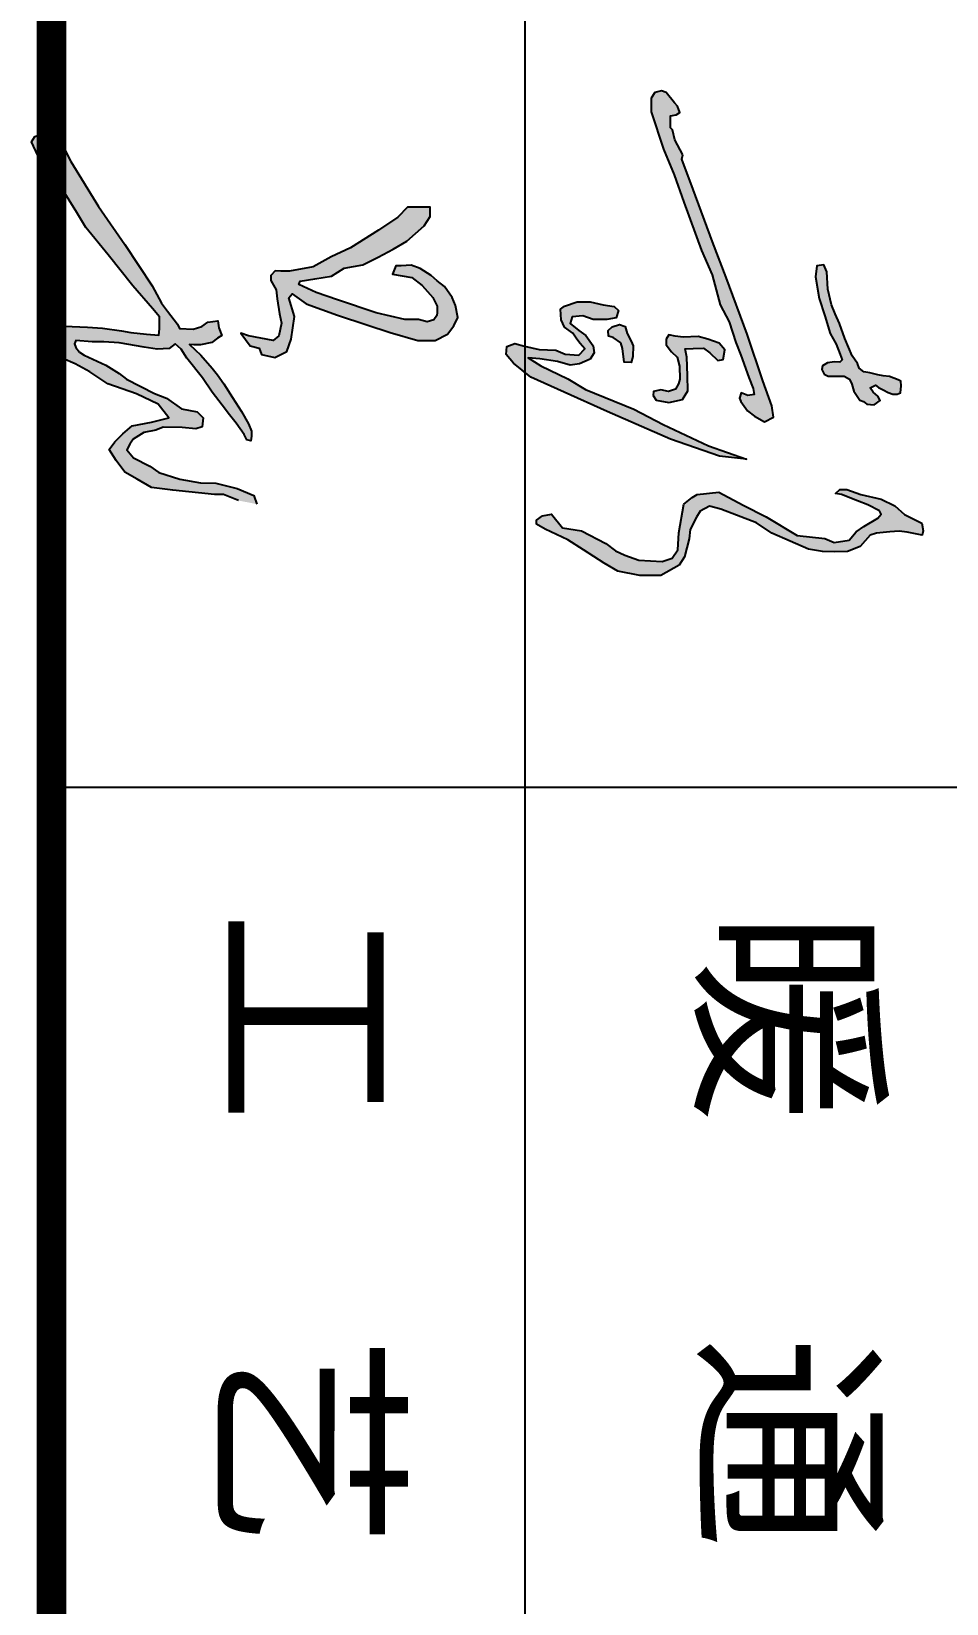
# Model space of a CAD drawing. Extents: x 19118 to 566552, y -1188739 to 92943.
# Drawn here: x 97539 to 98310, y -1116634 to -1115311 of the extents above; entities that cross this region are included whole.
import ezdxf

# ---------------------------------------------------------------- set-up
doc = ezdxf.new("R2010")
doc.units = 0
doc.header["$LTSCALE"] = 1000
doc.header["$MEASUREMENT"] = 0
doc.layers.get('0').update_dxf_attribs({"linetype": 'CONTINUOUS'})
doc.layers.add('10', color=7, linetype='CONTINUOUS')
doc.layers.add('图框', color=4, linetype='CONTINUOUS')
doc.styles.add('STYLE-黑体', font='simhei.ttf')

# ---------------------------------------------------------------- blocks, each defined once
blk = doc.blocks.new('新块FDGHDGDG')
at = {"layer": '10'}
for points in [[(123271.9414778398, 81937.78568547842), (123263.7869343967, 81953.40340035263), (123268.5444097519, 81972.41623884131), (123278.7371940496, 81998.89864177647), (123291.6507928772, 82032.84987792227), (123309.3202870307, 82058.65296364104), (123335.893259638, 82120.33701439103), (123340.2320266012, 82143.93542690313), (123340.71393626, 82164.16211531655), (123339.750116942, 82185.83372388099), (123331.5560727073, 82207.50533244567), (123312.7568559111, 82223.87987543567), (123309.3834882975, 82234.95662161539), (123306.9723599711, 82257.1093827418), (123305.5266309939, 82273.0020419354), (123307.4558496615, 82286.48674462194), (123312.2749462519, 82311.53007728554), (123305.0447213342, 82313.45614999736), (123292.5134901688, 82311.04819349031), (123277.5711306757, 82281.67083160853), (123263.1106808428, 82265.778172414), (123252.0235986216, 82242.66164369805), (123243.8295543874, 82208.46836880263), (123235.6355101517, 82184.8706875252), (123235.6355101517, 82172.83090498921), (123242.3838254102, 82165.60703546758), (123243.8295543874, 82175.7200140566), (123254.4347269498, 82202.68941941619), (123261.1814621752, 82220.02699877805), (123271.304725077, 82239.7725346302), (123277.2187836142, 82242.67188098648), (123283.9228579858, 82237.00407931994), (123297.8460970516, 82213.30183145375), (123306.6136927824, 82200.420397554), (123321.0520221721, 82188.57000485592), (123324.6623945357, 82163.32192642236), (123317.9583201651, 82147.86435199011), (123312.8010967975, 82100.97610809252), (123281.5528104822, 82048.81858554663), (123262.1674019368, 82010.08141701872), (123240.222342087, 81969.1520062731), (123243.8690551789, 81933.02607755101), (123249.196921966, 81924.15327334282), (123260.4451674172, 81910.54864813242), (123308.3975485363, 81901.67657515913), (123337.4069299768, 81900.49343709991), (123351.0220628683, 81890.4374948325), (123356.942441531, 81873.87575570954), (123354.573974059, 81834.83658716822), (123346.2867079563, 81811.17675092531), (123338.5903736968, 81795.20584959717), (123326.7496163705, 81779.2356795044), (123305.4381492208, 81737.83023484441), (123300.1087024007, 81705.88916342327), (123277.0212796554, 81687.5527172116), (123279.9806789719, 81672.17411614786), (123287.0845013545, 81662.11817388044), (123294.1899037696, 81662.11817388044), (123302.4771698727, 81676.90593714983), (123320.238305863, 81714.7619676317), (123337.0466827564, 81741.51712118386), (123359.645875717, 81776.32828956464), (123373.2989293677, 81799.37900713988), (123380.3616709281, 81836.54255817685), (123380.3616709281, 81871.3537265588), (123363.0097631402, 81902.47654613358), (123348.7389171068, 81911.3040137784), (123318.8352377415, 81919.4521642066), (123303.2039844408, 81920.8100674054), (123282.1358421673, 81931.67475546635)], [(122880.6601577653, 81289.15697116291), (122876.648052868, 81317.25836069), (122862.8680807748, 81338.47919867284), (122857.1292471886, 81370.0226968306), (122844.4919631966, 81395.82934727104), (122830.720455464, 81421.06414579789), (122817.5160595994, 81444.00420523577), (122791.6828441015, 81473.25296430735), (122776.1761433194, 81483.00377257032), (122760.1023306619, 81483.00377257008), (122760.1023306619, 81468.66715185021), (122760.1023306619, 81445.15157478096), (122777.3272957788, 81429.09206688593), (122799.1145489524, 81396.12993609722), (122828.5112584602, 81349.32972215212), (122844.1279958762, 81316.29794273528), (122860.5065253606, 81286.07776855401), (122868.1921609012, 81246.32672915494), (122868.1921609012, 81231.87280547738), (122867.2864747751, 81222.38959458473), (122875.4291855582, 81214.70991664825), (122883.5634319839, 81215.16079988753), (122899.3917783085, 81224.19679325938), (122914.6530127558, 81225.72173169328), (122939.5974708442, 81229.55607208589), (122955.5866399333, 81232.74891193424), (122976.6882802444, 81228.27673671654), (122985.0087425095, 81218.69455145372), (122976.688280243, 81177.1619733989), (122972.5746030724, 81164.61788848697), (122993.9978889241, 81180.07621872847), (122997.5698472928, 81195.13865149257), (123008.2772580409, 81199.49718947153), (123013.4405153976, 81221.69310828068), (123003.1224650415, 81241.90587397924), (122982.4863643274, 81249.0393600243), (122944.4052252304, 81254.58925615603), (122913.0617137682, 81245.47261700223), (122905.9177970323, 81250.62661565517), (122922.9765090598, 81274.2715613663), (122942.3399222889, 81327.04582612266), (122958.3375557247, 81376.58799666146), (122971.1356624966, 81415.74518986701), (122984.7463474637, 81462.37311508882), (122984.7463474637, 81491.61820844145), (122973.8357921639, 81512.43948322794), (122959.9373190832, 81523.34132675178), (122946.0473103575, 81529.78565792766), (122925.6989977574, 81525.82301742633), (122912.3083860544, 81520.36842994674), (122893.9491971904, 81507.47976759731), (122884.0205072798, 81495.08964281369), (122875.5900083268, 81484.67900542126), (122863.6806589808, 81466.33942130537), (122857.7217521305, 81451.46760584696), (122859.2114788439, 81434.6163029976), (122859.2114788439, 81425.19907501552), (122872.9406647995, 81419.9424362751), (122878.7641419489, 81452.5526581947), (122892.1716823625, 81470.01980156804), (122912.503066252, 81488.02213968083), (122926.8162927917, 81494.96500842067), (122937.4475243339, 81494.96500842067), (122942.7631401038, 81494.55811378968), (122949.7123766439, 81489.65704963732), (122953.3943716446, 81478.21634565669), (122949.3060875419, 81463.50948747902), (122949.3060875419, 81440.63174523556), (122937.9215282887, 81392.47888157729), (122916.4897780843, 81327.40873214838), (122904.1318178499, 81291.48470170892), (122890.444953674, 81262.30192554861), (122884.9431220647, 81264.5710046145)], [(123254.21759535, 81160.63691939882), (123260.2272883384, 81191.58290562176), (123245.7447746708, 81186.45090127413), (123234.0724273031, 81158.45948326334), (123224.7362422795, 81122.53911854213), (123224.2707026797, 81096.41355068868), (123218.3033314757, 81061.65521838402), (123207.1303811288, 81026.39834850308), (123196.5414713705, 81011.41289581082), (123182.1097438387, 80983.91268393051), (123169.0407776759, 80972.72124873174), (123159.2390530562, 80977.61498144924), (123151.0709492043, 80983.21253190728), (123139.7625691561, 81000.969266956), (123135.5557840653, 81021.41663856435), (123130.7395653166, 81033.44385733086), (123131.3405346144, 81065.91844770571), (123133.7444118113, 81088.7741956455), (123130.130131661, 81099.59905910425), (123115.080506119, 81100.80141440898), (123104.8470993257, 81091.17890625497), (123099.5484122681, 81064.78940675038), (123081.6716917162, 81039.2796794202), (123074.0114492411, 81019.29785391202), (123050.0065347101, 80972.03575957942), (123040.213274445, 80959.89123786034), (123026.0270132479, 80936.94751270142), (123009.479196637, 80900.50661610512), (123004.4090472032, 80892.74629239112), (122996.6472324525, 80886.6758643885), (122990.2312503607, 80884.64872267123), (122984.8225266715, 80886.67586438873), (122986.8539721892, 80914.41434789126), (122986.8539721882, 80933.60804415241), (122988.9192751321, 80959.65296623114), (122996.0885849363, 81001.96267636705), (122999.195003707, 81023.67105476445), (122998.4162829244, 81043.82883470113), (122990.180464224, 81053.67495161694), (122999.5674353857, 81064.0672604237), (123014.650918358, 81073.31953112435), (123047.5688000899, 81100.03527947635), (123071.91228888, 81116.13511025746), (123093.5133262165, 81133.26500764422), (123109.9764992614, 81145.2519035002), (123124.0357951001, 81156.55697593934), (123142.8943809988, 81169.91851583568), (123152.1543868119, 81174.36869674947), (123153.8811155018, 81181.48018848946), (123146.0600502589, 81182.45526931647), (123137.2655840405, 81182.45526931554), (123125.0430535116, 81177.57253374907), (123104.0345211165, 81165.36569483488), (123080.5713254763, 81150.22994776841), (123057.5990623311, 81135.58540674279), (123042.4478645158, 81125.33239519413), (123031.2071993254, 81116.05446447644), (123009.7077342547, 81097.01472833872), (122991.3400810399, 81077.91634073065), (122992.008765189, 81085.51537288845), (122992.0087651881, 81096.67381662948), (122988.2844484072, 81115.89317291116), (122980.8442792003, 81125.18943221754), (122976.4936000491, 81132.63083852342), (122963.5981256115, 81127.57544989957), (122951.6761073126, 81125.80893845696), (122954.156163713, 81109.07127284518), (122960.9868992656, 81098.53600106089), (122965.9470120725, 81084.27636040401), (122964.7027516934, 81061.33996668298), (122957.4657270341, 81057.92351807494), (122935.534579814, 81041.0245608881), (122921.7546077129, 81031.00982098214), (122892.9334744392, 81015.36087343705), (122823.2802862809, 80969.00421130031), (122759.3236098779, 80924.66735943666), (122683.4152623807, 80877.98811417239), (122655.8637825489, 80864.47627986342), (122634.3219957091, 80838.44968637943), (122641.3304827437, 80817.43046285262), (122650.3534865831, 80811.92822104789), (122673.3934644936, 80822.93637037792), (122694.9521800303, 80838.31405481815), (122727.5145588229, 80862.71306980055), (122769.2438355806, 80888.13115418496), (122794.6876905989, 80903.38053854721), (122840.4798583081, 80940.99813043399), (122892.9927249216, 80982.7469857971), (122931.1246501357, 81015.80809093526), (122944.7945856229, 81027.3074464165), (122965.3527245913, 81027.30491417673), (122975.7233436238, 81026.5889658076), (122974.284403049, 81005.74569669718), (122971.4065218978, 80979.15458275241), (122968.5286407499, 80963.34067794008), (122964.2118190234, 80931.71653397733), (122962.0534081627, 80906.56238123661), (122960.6144675883, 80867.74976549324), (122972.8454624741, 80852.65800699082), (122990.112749374, 80851.93952638193), (123015.2942094328, 80864.8758430586), (123023.9278528844, 80885.71911215203), (123037.5977883358, 80910.15478427711), (123057.7429563906, 80940.3419670081), (123074.4431314161, 80988.88339671123), (123091.6680965312, 81025.42693339408), (123114.8688972113, 81043.53191159366), (123122.1143862228, 81013.8396007221), (123128.6404049481, 80981.25137310292), (123141.6924423976, 80966.04231164491), (123155.463950133, 80952.28120855408), (123168.5159875844, 80942.86764629165), (123186.925962586, 80954.37799890086), (123206.4870900466, 80969.31946299112), (123217.9901502897, 80990.00877196415), (123232.3710916811, 81014.14385525839), (123236.9757015221, 81049.77462830002), (123243.8995449935, 81120.38001099674), (123243.8995449935, 81135.41311802276)]]:
    blk.add_hatch(color=256, dxfattribs=at).paths.add_polyline_path(points)
h = blk.add_hatch(color=256, dxfattribs=at)
h.paths.add_polyline_path([(122705.668190999, 81893.96863090264), (122751.8737621326, 81910.50538397086), (122832.9959939597, 81939.83744023362), (122874.3337105536, 81958.05898411124), (122924.7910619369, 81971.41967882117), (122953.3647606671, 81986.60556357814), (122988.0124311871, 81998.14486281475), (123009.288686669, 82006.04137110681), (123047.1295309253, 82019.6069728054), (123065.4468944296, 82026.84322523716), (123075.6771983476, 82028.97198119637), (123077.3779104501, 82017.90320912347), (123072.6922750678, 82006.8344370508), (123082.063545831, 82004.28068881476), (123087.6082143667, 82006.40944477398), (123103.3745097183, 82017.47821684642), (123112.320602457, 82029.39697347296), (123121.6918732221, 82046.4270211467), (123113.5961365327, 82061.32831286051), (123094.853595004, 82058.34957234695), (123052.6655223584, 82043.44828063267), (122974.2592236297, 82017.0532245696), (122878.6635847297, 81981.63467176579), (122818.6614205306, 81958.61678647454), (122730.2590996856, 81925.96068347147), (122679.3592160386, 81907.2268721172), (122672.2266377341, 81908.79403113917), (122647.1411342346, 81895.17151082953), (122630.2294613463, 81891.35796405835), (122626.5156614506, 81887.98838243302), (122606.2893353836, 81888.0528901894), (122604.6059774868, 81897.17884042411), (122600.7620210536, 81903.42470906739), (122590.1933101364, 81899.81986385974), (122584.657318702, 81894.53781698825), (122567.3551761997, 81880.85078892246), (122564.474378149, 81872.68486588536), (122567.1122173266, 81861.6388612559), (122576.7264469629, 81855.15393445682), (122600.0418215417, 81855.15393445682), (122662.9074295866, 81876.05065293651)])
h.paths.add_polyline_path([(123049.7934014131, 82189.14474018285), (123058.2015137933, 82193.21631798026), (123069.9069251451, 82196.53277557081), (123078.2195893973, 82202.36503565795), (123084.9530209834, 82206.6301367245), (123087.425995213, 82212.69386582047), (123091.9207343385, 82218.30224604806), (123093.2656852361, 82230.64978952584), (123085.8554396504, 82240.75094525347), (123078.6621216279, 82237.15748376836), (123071.703085375, 82229.07883592969), (123064.2841626871, 82224.1383007096), (123060.1017992534, 82232.86961525859), (123063.6507341997, 82237.96952258277), (123067.6508784806, 82245.7332207865), (123072.5274101184, 82254.6087291438), (123075.1912806034, 82262.14854748797), (123075.1912806034, 82269.69216040563), (123072.9786194507, 82275.01594759076), (123061.2037912775, 82276.34784303018), (123053.4377844874, 82275.45991273684), (123050.7739140019, 82271.24414113135), (123048.1100435145, 82263.92440807301), (123045.220568364, 82256.82476030284), (123044.1098992359, 82245.95710064628), (123042.5566978767, 82237.08159228874), (123039.0077629308, 82223.33005646843), (123037.2289569066, 82213.56661781756), (123031.2330790367, 82205.58283432754), (123023.4670722461, 82202.69895816146), (123010.364647381, 82193.82344980416), (122981.3223851155, 82181.4834954745), (122955.9158288194, 82172.27785918786), (122940.132179263, 82165.0909362174), (122924.4960404504, 82158.77297066984), (122898.1957425931, 82152.99383461679), (122868.9712611716, 82150.90681897051), (122857.2832040237, 82146.31917912274), (122858.9492077162, 82134.22207752237), (122877.3186338339, 82132.13506187609), (122914.0054234569, 82137.97491111135), (122943.394769826, 82147.98499706568), (122972.7754390929, 82156.65939300618), (122990.8064582115, 82166.66568438633), (123008.5858413563, 82173.34413445409), (123017.4798714798, 82177.08558432147), (123021.3325050171, 82173.18476235046), (123020.4127321457, 82163.99050978519), (123022.2522778879, 82152.50054000918), (123027.3110286794, 82143.99689989485), (123033.454417293, 82142.77125252358), (123041.4547058525, 82146.37609773123), (123044.5524314665, 82153.33534626773), (123044.5524314665, 82167.50807979138), (123044.9515781831, 82180.23128608655)])
h.paths.add_polyline_path([(122998.9976430284, 81912.79730660556), (122998.0952243619, 81925.88858656905), (122997.8349112845, 81943.30568077991), (123005.3753134096, 81954.22266989638), (123018.6512803258, 81967.48091111024), (123016.5687757106, 81976.83833035355), (123000.438042054, 81979.17958245118), (122989.244579751, 81969.82216320856), (122982.4851168571, 81950.84549912339), (122977.7994814748, 81934.4681181616), (122979.0403071404, 81909.20005054696), (122977.4003347578, 81895.80141009827), (122975.4393095784, 81885.3397698488), (122982.6413047025, 81880.43718036747), (122992.1253778012, 81880.43718036747), (123003.9002059745, 81889.58969261957), (123012.7334963796, 81899.06853822753), (123028.1093221167, 81902.99212764198), (123049.6979532838, 81903.64479435369), (123057.5507310997, 81901.35666629061), (123066.7137514036, 81896.1277434532), (123070.6358017605, 81884.36076978286), (123067.6942639924, 81871.61479604471), (123070.6358017605, 81859.52148901828), (123077.1783370906, 81858.53869437746), (123085.360844804, 81863.76761721511), (123088.961842366, 81885.01343649317), (123084.0506023183, 81908.22105047962), (123069.3255592748, 81917.0472293761), (123043.8148777485, 81916.72089602094), (123012.7334963796, 81915.41176802473)], flags=17)
h.paths.add_polyline_path([(122988.5764428549, 81804.42048138374), (122998.2253809012, 81807.21328777628), (123021.0982232476, 81810.00609416881), (123021.6101722983, 81821.68579263933), (123011.9525571498, 81824.73283548298), (122993.9128609276, 81824.98707193433), (122986.0340518029, 81821.68579263933), (122972.8188246051, 81815.08323404932), (122961.3824034324, 81811.78195475455), (122958.0764273573, 81802.13614789484), (122961.8856753809, 81789.43950361822), (122967.9856784809, 81782.83694502845), (122977.3916576542, 81783.59965438297), (122979.9340487053, 81791.2153642049)], flags=17)
h.paths.add_polyline_path([(122943.3340301081, 81740.14798862877), (122949.2604911565, 81757.45504019613), (122949.2604911565, 81780.68542162579), (122946.5272038495, 81796.62642658869), (122934.2230724203, 81800.26921753533), (122927.3855156028, 81792.98363564274), (122924.6435511941, 81774.31053746998), (122919.6368630184, 81752.44620264595), (122919.6368630184, 81730.5856623947), (122927.2206506552, 81709.7041222108), (122932.2446930367, 81702.80179228279), (122949.8245028229, 81704.05779624422), (122962.3802702273, 81709.7041222108), (122972.419677888, 81723.50119291962), (122982.4677626514, 81730.40352284786), (122989.9994876743, 81736.04605424026), (122998.7893925672, 81743.57448886236), (123009.4622287145, 81733.5378408911), (123007.5792974601, 81710.33022690489), (123001.305752309, 81694.64725296706), (123000.0475724372, 81667.0493169764), (122994.3987786714, 81641.95959433442), (122989.9994876743, 81625.65051570226), (122995.0235300558, 81612.47575511358), (123008.2040488441, 81611.2235457261), (123022.6514246063, 81623.76840704744), (123046.5047795419, 81652.62234699953), (123071.6163143506, 81709.07422294671), (123104.5372414612, 81781.20527825126), (123150.83826072, 81887.9542312682), (123179.3338655243, 81970.5089810844), (123184.314522394, 82016.0590462067), (123162.2399734827, 81952.00663873804), (123125.9957160917, 81875.39419165108), (123100.589159796, 81825.89018052345), (123067.0261270963, 81744.52692691114), (123049.1165874125, 81715.16451405612), (123027.423831013, 81669.80038305436), (123014.1652183025, 81648.12198235182), (123015.3713355586, 81667.79305346025), (123020.1871274789, 81697.90299737448), (123026.217713757, 81718.7769484105), (123024.2046259637, 81734.83558516571), (123016.1696289941, 81752.49932668026), (123005.7918143324, 81759.28023024363), (122993.9388922355, 81757.45504019636), (122976.1595090916, 81745.61596962105), (122967.950970069, 81733.77310447203), (122956.0980479741, 81719.19814611453), (122944.7050123117, 81722.38558819232)])
for points in [[(123271.304725077, 82239.77253463009), (123261.1814621747, 82220.026998777), (123254.4347269488, 82202.6894194312), (123243.8295543874, 82175.7200140566), (123242.3838254102, 82165.60703546734), (123235.6355101517, 82172.83090498886), (123235.6355101517, 82184.87068752485), (123243.8295543874, 82208.46836880146), (123252.0235986216, 82242.6616436977), (123263.1106808428, 82265.77817241376), (123277.5711306757, 82281.67083160818), (123292.5134901688, 82311.04819349007), (123305.0447213342, 82313.45614999725), (123312.2749462519, 82311.53007728531), (123307.4558496615, 82286.48674462264), (123305.5266309939, 82273.0020419354), (123306.9723599711, 82257.10938274086), (123309.3834882975, 82234.95662161562), (123312.7568559111, 82223.87987543544), (123331.5560727073, 82207.50533244555), (123339.750116942, 82185.83372388076), (123340.71393626, 82164.16211531585), (123340.2320266007, 82143.93542690243), (123335.893259638, 82120.33701439091), (123309.3202870307, 82058.65296364058), (123291.6507928772, 82032.84987792239), (123278.7371940482, 81998.89864177624), (123268.5444097519, 81972.41623884143), (123263.7869343967, 81953.40340035252), (123271.9414778398, 81937.7856854783), (123282.1358421678, 81931.67475546588), (123303.2039844408, 81920.81006740517), (123318.8352377415, 81919.45216420636), (123348.7389171068, 81911.30401377828), (123363.0097631402, 81902.47654613334), (123380.3616709281, 81871.35372655856), (123380.3616709281, 81836.54255817662), (123373.2989293672, 81799.37900713942), (123359.6458757166, 81776.32828956383), (123337.0466827564, 81741.51712118188), (123320.238305863, 81714.76196763135), (123302.4771698727, 81676.90593714925), (123294.1899037696, 81662.1181738801), (123287.0845013545, 81662.1181738801), (123279.9806789719, 81672.17411614762), (123277.0212796549, 81687.55271721148), (123300.1087024007, 81705.88916342304), (123305.4381492208, 81737.83023484441), (123326.7496163701, 81779.23567950394), (123338.5903736968, 81795.20584959717), (123346.2867079563, 81811.17675092554), (123354.573974059, 81834.83658716799), (123356.942441531, 81873.8757557093), (123351.0220628683, 81890.43749483215), (123337.4069299768, 81900.49343709968), (123308.3975485363, 81901.6765751589), (123260.4451674172, 81910.5486481323), (123249.196921966, 81924.15327334235), (123243.8690551789, 81933.0260775509), (123240.222342087, 81969.15200627287), (123262.1674019364, 82010.08141701604), (123281.5528104822, 82048.81858554581), (123312.8010967975, 82100.97610809229), (123317.9583201651, 82147.86435198999), (123324.6623945357, 82163.32192642224), (123321.0520221721, 82188.57000485546), (123306.6136927824, 82200.42039755377), (123297.8460970512, 82213.30183145328), (123283.9228579854, 82237.00407931983), (123277.2187836142, 82242.67188098613), (123271.304725077, 82239.77253463009)], [(122924.4960404504, 82158.7729706695), (122898.1957425931, 82152.99383461656), (122868.9712611716, 82150.90681897028), (122857.2832040237, 82146.31917912263), (122858.9492077162, 82134.22207752225), (122877.3186338339, 82132.13506187586), (122914.0054234569, 82137.97491111123), (122943.394769826, 82147.98499706521), (122972.7754390929, 82156.65939300595), (122990.8064582115, 82166.6656843861), (123008.5858413568, 82173.34413445398), (123017.4798714798, 82177.08558432123), (123017.4798714798, 82177.08558432123), (123021.3325050171, 82173.18476235023), (123020.4127321457, 82163.9905097853), (123022.2522778879, 82152.50054000883), (123027.3110286794, 82143.9968998945), (123033.454417293, 82142.77125252335), (123041.4547058525, 82146.37609773112), (123044.5524314665, 82153.3353462675), (123044.5524314665, 82167.50807979255), (123044.9515781831, 82180.23128608632), (123049.7934014131, 82189.14474018262), (123058.2015137933, 82193.21631798003), (123069.9069251451, 82196.53277557058), (123078.2195893973, 82202.36503565806), (123084.9530209834, 82206.63013672427), (123087.425995213, 82212.69386582047), (123091.9207343385, 82218.30224604794), (123093.2656852361, 82230.6497895256), (123085.8554396504, 82240.75094525324), (123078.6621216279, 82237.15748376813), (123071.703085375, 82229.07883592969), (123064.2841626871, 82224.13830070937), (123064.2841626871, 82224.13830070937), (123064.2841626871, 82224.13830070937), (123060.1017992534, 82232.86961525847), (123063.6507341997, 82237.96952258254), (123067.6508784802, 82245.7332207865), (123072.5274101184, 82254.6087291438), (123075.1912806034, 82262.14854748774), (123075.1912806034, 82269.69216040551), (123072.9786194507, 82275.01594759052), (123061.2037912775, 82276.34784302994), (123053.4377844874, 82275.45991273673), (123050.7739140019, 82271.24414113112), (123048.110043515, 82263.9244080743), (123045.220568364, 82256.82476030273), (123044.1098992359, 82245.95710064651), (123042.5566978771, 82237.0815922892), (123039.0077629308, 82223.33005646797), (123037.2289569066, 82213.56661781733), (123031.2330790367, 82205.58283432719), (123023.4670722461, 82202.69895816123), (123010.364647381, 82193.82344980392), (122981.3223851146, 82181.48349547392), (122955.9158288189, 82172.2778591874), (122940.132179263, 82165.09093621693), (122924.4960404504, 82158.7729706695)], [(122672.2266377341, 81908.79403113894), (122647.1411342346, 81895.17151082942), (122630.2294613463, 81891.357964058), (122626.5156614506, 81887.9883824329), (122606.2893353836, 81888.05289018917), (122604.6059774868, 81897.17884042388), (122600.7620210536, 81903.42470906716), (122590.1933101364, 81899.8198638595), (122584.6573187029, 81894.53781698825), (122567.3551761997, 81880.85078892234), (122564.474378149, 81872.684865885), (122567.1122173266, 81861.63886125566), (122576.7264469629, 81855.15393445658), (122600.0418215417, 81855.15393445658), (122662.9074295866, 81876.05065293628), (122705.6681909999, 81893.96863090241), (122751.8737621293, 81910.50538396841), (122832.9959939597, 81939.83744023315), (122874.3337105536, 81958.05898411124), (122924.7910619373, 81971.41967882094), (122953.3647606671, 81986.6055635779), (122988.0124311871, 81998.14486281428), (123009.2886866648, 82006.04137110471), (123047.1295309262, 82019.60697280493), (123065.4468944296, 82026.84322523692), (123075.6771983476, 82028.97198119614), (123077.3779104501, 82017.90320912324), (123072.6922750678, 82006.83443705045), (123082.063545831, 82004.28068881453), (123087.6082143667, 82006.40944477374), (123103.3745097183, 82017.47821684653), (123112.320602457, 82029.39697347285), (123121.6918732221, 82046.42702114658), (123113.5961365327, 82061.32831286028), (123094.8535950044, 82058.34957234672), (123052.6655223598, 82043.44828063302), (122974.2592236302, 82017.05322456901), (122878.6635847315, 81981.63467176555), (122818.6614205311, 81958.61678647442), (122730.2590996544, 81925.96068347228), (122679.3592160386, 81907.22687211685), (122672.2266377341, 81908.79403113894)], [(122919.6368630184, 81730.58566239459), (122919.6368630184, 81752.44620264549), (122924.6435511941, 81774.31053746952), (122927.3855156028, 81792.98363564251), (122934.2230724203, 81800.26921753521), (122946.5272038495, 81796.62642658845), (122949.2604911565, 81780.68542162556), (122949.2604911565, 81757.45504019602), (122943.3340301081, 81740.14798862854), (122944.7050123117, 81722.3855881922), (122956.0980479741, 81719.19814611418), (122967.950970069, 81733.7731044725), (122976.1595090916, 81745.61596962082), (122993.9388922355, 81757.45504019602), (123005.7918143324, 81759.28023024328), (123016.1696289941, 81752.49932668015), (123024.2046259637, 81734.83558516524), (123026.217713757, 81718.7769484105), (123020.1871274789, 81697.90299737424), (123015.3713355586, 81667.79305346025), (123014.1652183025, 81648.1219823517), (123027.423831013, 81669.8003830546), (123049.1165874135, 81715.16451405588), (123067.0261270963, 81744.52692691091), (123100.589159796, 81825.89018052298), (123125.9957160917, 81875.39419165085), (123162.2399734827, 81952.00663873757), (123184.314522394, 82016.05904620647), (123179.3338655243, 81970.50898108428), (123150.83826072, 81887.95423126774), (123104.5372414608, 81781.20527825056), (123071.6163143492, 81709.07422294322), (123046.5047795419, 81652.62234699965), (123022.6514246063, 81623.7684070472), (123008.2040488441, 81611.22354572586), (122995.0235300558, 81612.47575511347), (122989.9994876743, 81625.65051570203), (122994.3987786719, 81641.95959433407), (123000.0475724372, 81667.04931697593), (123001.305752309, 81694.64725296694), (123007.5792974601, 81710.33022690465), (123007.5792974601, 81710.33022690465), (123009.4622287145, 81733.53784089076), (122998.7893925672, 81743.57448886213), (122989.9994876743, 81736.04605423991), (122982.4677626514, 81730.4035228474), (122972.419677888, 81723.50119291939), (122962.3802702273, 81709.70412221045), (122949.8245028229, 81704.05779624399), (122932.2446930367, 81702.80179228255), (122927.2206506552, 81709.70412221045), (122919.6368630184, 81730.58566239459)], [(122998.0952243619, 81925.88858656812), (122997.8349112845, 81943.30568077968), (123005.3753134096, 81954.2226698965), (123018.6512803258, 81967.48091111), (123016.5687757106, 81976.83833035344), (123000.438042054, 81979.17958245095), (122989.244579751, 81969.82216320845), (122982.4851168571, 81950.84549912269), (122977.7994814748, 81934.46811816137), (122979.0403071404, 81909.20005054626), (122977.4003347578, 81895.80141009757), (122975.4393095784, 81885.33976984856), (122982.6413047025, 81880.43718036724), (122992.1253778012, 81880.43718036724), (123003.9002059745, 81889.58969261922), (123012.7334963796, 81899.06853822741), (123028.1093221167, 81902.99212764186), (123049.6979532838, 81903.64479435334), (123057.5507310997, 81901.35666629038), (123066.7137514036, 81896.12774345285), (123070.6358017605, 81884.36076978262), (123067.6942639924, 81871.6147960446), (123070.6358017605, 81859.52148901805), (123077.1783370906, 81858.53869437735), (123085.360844804, 81863.76761721488), (123088.961842366, 81885.01343649329), (123084.0506023183, 81908.22105047939), (123069.3255592748, 81917.04722937598), (123043.814877749, 81916.72089602059), (123012.7334963796, 81915.4117680245), (122998.9976430284, 81912.79730660532), (122998.0952243619, 81925.88858656812)], [(122872.940664799, 81419.94243627533), (122878.7641419489, 81452.55265819494), (122892.1716823639, 81470.01980156804), (122912.5030662502, 81488.02213967967), (122926.8162927926, 81494.96500842067), (122937.4475243334, 81494.96500842067), (122942.7631401038, 81494.55811378991), (122949.7123766444, 81489.65704963685), (122953.3943716446, 81478.21634565646), (122949.3060875419, 81463.50948747949), (122949.3060875419, 81440.63174523579), (122937.9215282877, 81392.4788815745), (122916.4897780787, 81327.40873214838), (122904.131817848, 81291.48470170659), (122890.444953674, 81262.30192554861), (122884.9431220643, 81264.57100461473), (122880.6601577648, 81289.15697116291), (122876.6480528685, 81317.25836068977), (122862.8680807748, 81338.47919867237), (122857.1292471886, 81370.0226968306), (122844.4919631989, 81395.82934727034), (122830.7204554612, 81421.0641457972), (122817.5160595989, 81444.00420523624), (122791.6828441015, 81473.25296430735), (122776.1761433194, 81483.00377257008), (122760.1023306619, 81483.00377257008), (122760.1023306619, 81468.66715185021), (122760.1023306619, 81445.1515747805), (122777.3272957793, 81429.0920668857), (122799.1145489538, 81396.12993609652), (122828.5112584611, 81349.32972215305), (122844.1279958762, 81316.29794273365), (122860.5065253606, 81286.07776855378), (122868.1921609012, 81246.32672915448), (122868.1921609012, 81231.87280547808), (122867.2864747751, 81222.38959458497), (122875.4291855582, 81214.70991664825), (122883.5634319839, 81215.16079988753), (122899.3917783075, 81224.19679325915), (122914.6530127572, 81225.72173169398), (122939.5974708391, 81229.55607208636), (122955.5866399329, 81232.74891193424), (122976.6882802444, 81228.27673671654), (122985.0087425095, 81218.69455145372), (122976.6882802444, 81177.16197340193), (122972.5746030724, 81164.61788848651), (122993.9978889241, 81180.07621872824), (122997.5698472928, 81195.13865149257), (123008.2772580414, 81199.49718947153), (123013.4405153976, 81221.69310827999), (123003.122465041, 81241.90587397947), (122982.4863643265, 81249.0393600243), (122944.40522523, 81254.58925615603), (122913.0617137682, 81245.47261700223), (122905.9177970323, 81250.62661565517), (122922.9765090608, 81274.2715613677), (122942.339922288, 81327.04582612685), (122958.3375557377, 81376.58799667962), (122971.1356624975, 81415.74518986142), (122984.7463474637, 81462.37311508789), (122984.7463474637, 81491.61820844121), (122973.8357921639, 81512.43948322794), (122959.9373190827, 81523.34132675201), (122946.0473103575, 81529.78565792742), (122925.6989977579, 81525.82301742656), (122912.3083860549, 81520.36842994674), (122893.9491971909, 81507.47976759661), (122884.0205072249, 81495.08964281136), (122875.5900083282, 81484.6790054187), (122863.6806589812, 81466.33942130583), (122857.7217521305, 81451.46760584673), (122859.2114788439, 81434.61630299574), (122859.2114788439, 81425.19907501576), (122872.940664799, 81419.94243627533), (122872.940664799, 81419.94243627533)]]:
    blk.add_lwpolyline(points, close=True, dxfattribs=at)
for points in [[(122988.5764428549, 81804.42048138363), (122979.9340487053, 81791.21536420466), (122977.3916576542, 81783.59965438274), (122967.9856784809, 81782.8369450281), (122961.8856753809, 81789.43950361799), (122958.0764273573, 81802.13614789449), (122961.3824034324, 81811.7819547542), (122972.8188246051, 81815.0832340492), (122986.0340518034, 81821.6857926391), (122993.9128609276, 81824.9870719341), (123011.9525571498, 81824.73283548275), (123021.6101722983, 81821.6857926391), (123021.0982232476, 81810.00609416846), (122998.2253809012, 81807.21328777605), (122988.5764428549, 81804.42048138363), (122988.5764428549, 81804.42048138363)], [(123254.21759535, 81160.63691939882), (123243.8995449935, 81135.41311802392), (123243.8995449935, 81120.38001099977), (123236.9757015207, 81049.77462831166), (123232.3710916811, 81014.14385526118), (123217.9901502897, 80990.00877195227), (123206.487090048, 80969.31946299181), (123186.9259625855, 80954.3779989018), (123168.5159875844, 80942.86764629118), (123155.4639501349, 80952.28120855338), (123141.6924423972, 80966.04231164328), (123128.6404049476, 80981.25137310292), (123122.1143862242, 81013.83960071791), (123114.8688972113, 81043.53191159343), (123091.6680965312, 81025.42693339431), (123074.4431314152, 80988.88339671333), (123057.7429563906, 80940.3419670081), (123037.5977883423, 80910.1547842848), (123023.9278528817, 80885.7191121497), (123015.2942094324, 80864.87584305837), (122990.1127493727, 80851.93952638193), (122972.8454624741, 80852.65800699082), (122960.6144675883, 80867.74976549394), (122962.0534081632, 80906.56238124034), (122964.2118190248, 80931.71653398432), (122968.5286407494, 80963.34067792541), (122971.4065218992, 80979.1545827545), (122974.284403049, 81005.74569671627), (122975.7233436238, 81026.5889658076), (122965.3527245904, 81027.30491417673), (122944.794585622, 81027.3074464165), (122931.1246501599, 81015.80809095714), (122892.9927249277, 80982.74698579896), (122840.4798583012, 80940.99813042095), (122794.6876905961, 80903.38053854441), (122769.2438354907, 80888.13115419334), (122727.5145588206, 80862.71306979682), (122694.9521800471, 80838.31405483608), (122673.3934644931, 80822.93637037653), (122650.3534865831, 80811.92822104789), (122641.3304827433, 80817.43046285331), (122634.3219957082, 80838.44968637943), (122655.8637825489, 80864.47627986249), (122683.4152623788, 80877.9881141696), (122759.3236098807, 80924.66735943945), (122823.2802862544, 80969.00421129589), (122892.9334744332, 81015.36087343565), (122921.754607712, 81031.00982098191), (122935.5345798042, 81041.02456089717), (122957.4657270369, 81057.92351807447), (122964.7027516924, 81061.33996668344), (122965.947012072, 81084.2763604054), (122960.986899267, 81098.53600106019), (122954.1561637139, 81109.07127284494), (122951.6761073121, 81125.8089384572), (122963.598125611, 81127.57544989864), (122976.4936000491, 81132.63083852388), (122980.844279199, 81125.189432218), (122988.2844484072, 81115.89317291163), (122992.0087651886, 81096.67381662552), (122992.0087651886, 81085.51537288379), (122991.3400810389, 81077.91634073065), (123009.7077342589, 81097.01472834244), (123031.2071993184, 81116.05446447668), (123042.4478645158, 81125.33239519622), (123057.5990623325, 81135.58540674162), (123080.571325392, 81150.22994772255), (123104.0345211179, 81165.36569483418), (123125.0430535111, 81177.57253374977), (123137.2655840409, 81182.45526931601), (123146.0600502603, 81182.45526931601), (123153.8811155018, 81181.48018848946), (123152.1543868119, 81174.36869674924), (123142.8943809956, 81169.91851583545), (123124.0357951094, 81156.55697594144), (123109.9764992567, 81145.2519035044), (123093.51332621, 81133.26500763281), (123071.9122888749, 81116.13511025955), (123047.5688000909, 81100.03527947402), (123014.650918352, 81073.31953112085), (122999.5674353843, 81064.067260423), (122990.1804642231, 81053.67495161717), (122998.4162829244, 81043.82883470182), (122999.195003707, 81023.67105476352), (122996.0885849367, 81001.96267636798), (122988.9192751316, 80959.65296622904), (122986.8539721882, 80933.60804415846), (122986.8539721882, 80914.41434789405), (122984.8225266715, 80886.67586438873), (122990.2312503616, 80884.64872267123), (122996.6472324534, 80886.67586438873), (123004.4090472018, 80892.74629238996), (123009.4791966384, 80900.50661610885), (123026.0270132488, 80936.94751270305), (123040.2132744464, 80959.89123785988), (123050.0065347115, 80972.03575957942), (123074.0114492421, 81019.29785391482), (123081.6716917148, 81039.27967941834), (123099.5484122672, 81064.78940674968), (123104.8470993257, 81091.17890625497), (123115.0805061199, 81100.80141440852), (123130.130131661, 81099.59905910448), (123133.7444118108, 81088.7741956455), (123131.3405346154, 81065.91844770641), (123130.7395653162, 81033.44385733016), (123135.5557840644, 81021.41663856714), (123139.7625691561, 81000.9692669546), (123151.0709492038, 80983.21253190728), (123159.2390530548, 80977.61498144994), (123169.0407776759, 80972.72124873174), (123182.1097438387, 80983.91268392935), (123196.5414713687, 81011.41289580453), (123207.1303811283, 81026.39834850308), (123218.3033314739, 81061.65521837937), (123224.2707026806, 81096.41355069078), (123224.736242279, 81122.53911854353), (123234.0724273031, 81158.45948326754), (123245.7447746708, 81186.45090127343), (123260.2272883393, 81191.58290562176)]]:
    blk.add_lwpolyline(points, dxfattribs=at)

msp = doc.modelspace()

# ---------------------------------------------------------------- linework, layer by layer
at = {"layer": '图框', "color": 0}
for p, q in [((97556.32984556857, -1114452.697091938), (97556.32984556857, -1117457.315006707)), ((97954.7298455686, -1114452.697091938), (97954.7298455686, -1117457.315006707))]:
    msp.add_line(p, q, dxfattribs=at)
at = {"layer": '图框', "color": 0, "const_width": 25}
msp.add_lwpolyline([(102635.9298455689, -1114452.697091938), (102635.9298455689, -1117457.315006707), (97556.32984556857, -1117457.315006707), (97556.32984556857, -1114452.697091938)], close=True, dxfattribs=at)
at = {"layer": '图框', "color": 0, "const_width": 20.169}
msp.add_lwpolyline([(97556.32984556857, -1114452.697091938), (97556.32984556857, -1117457.315006707)], dxfattribs=at)
at = {"layer": '图框', "color": 0}
msp.add_lwpolyline([(97556.32984556857, -1115946.697091938), (98751.52984556853, -1115946.697091938)], dxfattribs=at)

# ---------------------------------------------------------------- block references
at = {"xscale": 0.5, "yscale": 0.5, "zscale": 0.5, "rotation": 270}
msp.add_blockref('新块FDGHDGDG', (57133.50670552492, -1054078.29731705), dxfattribs=at)

# ---------------------------------------------------------------- texts
at = {"layer": '图框', "color": 0, "style": 'STYLE-黑体'}
for s, p in [('工  艺', (97705.74225152668, -1116050.267386513)), ('暖  通', (98112.14163868793, -1116050.267386513))]:
    msp.add_text(s, height=131.471999998088, rotation=270, dxfattribs=at).set_placement(p)

doc.saveas('drawing.dxf')
